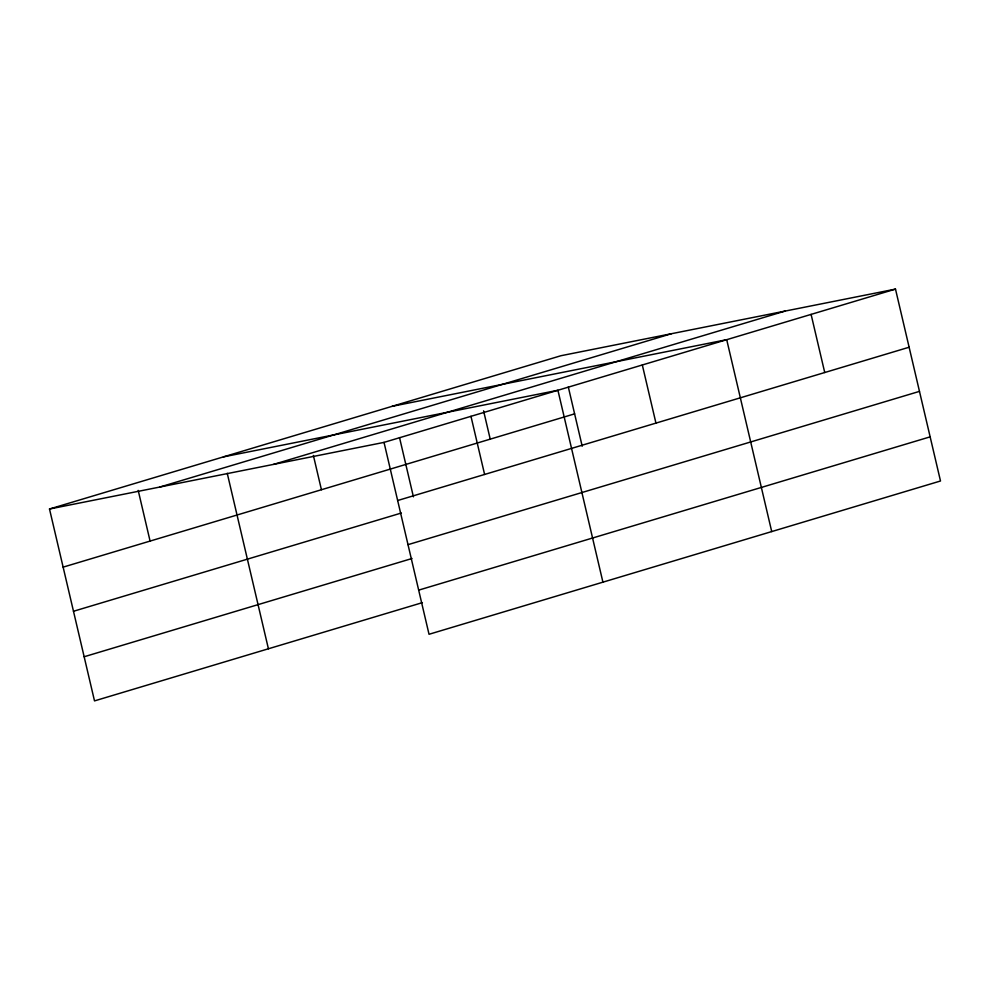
<?xml version="1.0" encoding="UTF-8"?>
<svg xmlns="http://www.w3.org/2000/svg" width="990" height="990" viewBox="0 0 990 990"><rect width="100%" height="100%" fill="white"/><g stroke="black" fill="none" stroke-linecap="round" stroke-linejoin="round"><path stroke-width="1.49" d="M422.396 602.638L94.508 700.895L49.5 509.009L560.971 355.719L895.492 289.105L940.5 480.992L429.029 634.281L384.021 442.382L895.492 289.105M159.885 487.018L671.369 333.741M273.624 464.372L785.107 311.083M63.137 567.134L574.608 413.857M397.646 500.519L909.129 347.23M73.483 611.275L401.371 513.018M408.004 544.661L919.475 391.372M84.15 656.754L412.038 558.496M418.671 590.139L930.142 436.85M392.189 406.308L726.71 339.681L771.717 531.581M223.406 456.885L557.914 390.27L602.922 582.157M49.5 509.009L384.021 442.382M811.095 314.399L824.732 372.525M642.312 364.976L655.949 423.114M568.322 387.028L582.207 446.23M483.578 410.825L490.223 439.152M470.968 416.32L484.605 474.457M399.527 437.605L413.412 496.807M313.385 455.45L321.428 489.728M227.242 473.282L268.414 648.784M138.204 490.397L150.084 541.085"/></g></svg>
